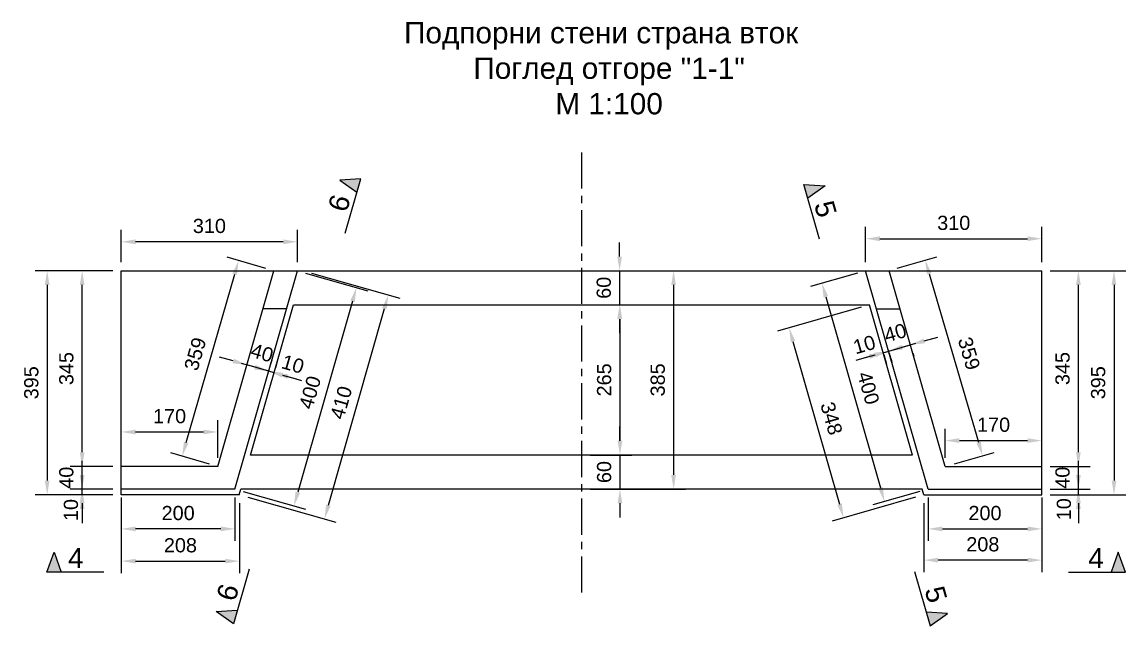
# Model space of a CAD drawing. Header units: centimetres. Extents: x 8495135 to 959133560, y 4530079 to 463453963.
# Drawn here: x 958987212 to 958989155, y 463398878 to 463399942 of the extents above; entities that cross this region are included whole.
import ezdxf
from ezdxf.enums import TextEntityAlignment as Align

# ---------------------------------------------------------------- set-up
doc = ezdxf.new("R2010")
doc.units = ezdxf.units.CM
doc.header["$LTSCALE"] = 0.1
doc.linetypes.add('CENTER', pattern=[50.8, 31.75, -6.35, 6.35, -6.35])
doc.linetypes.add('CONTINU', pattern=[0])
for name, color, linetype in [('br_dimension', 1, 'Continuous'), ('br_hatch_tumen', 8, 'Continuous'), ('br_view_yellow', 2, 'Continuous')]:
    doc.layers.add(name, color=color, linetype=linetype)
doc.styles.add('1-50 cm', font='arial.ttf', dxfattribs={"height": 12.5})
doc.styles.add('MM 1 to 50', font='arial.ttf', dxfattribs={"height": 12.5})
doc.styles.add('MM_ARIAL', font='arial.ttf')
doc.dimstyles.new('MM DIM 1 to 100', dxfattribs={"dimscale": 10, "dimtxt": 2.5, "dimasz": 2.5, "dimexe": 2.1, "dimexo": 1.5, "dimgap": 1.5, "dimtad": 1, "dimdec": 0, "dimdsep": 46, "dimtxsty": 'MM_ARIAL', "dimcen": 3, "dimclrd": 1, "dimclre": 1, "dimclrt": 7, "dimaunit": 2, "dimadec": 1, "dimazin": 0, "dimtp": 100, "dimtm": 3, "dimtfac": 1, "dimtdec": 0, "dimtix": 1, "dimtmove": 0, "dimatfit": 3, "dimfxl": 0, "dimtolj": 1, "dimtzin": 0, "dimarcsym": 0})

# ---------------------------------------------------------------- blocks, each defined once
blk = doc.blocks.new('*D363')
at = {"layer": 'br_hatch_tumen', "color": 1, "lineweight": -2, "transparency": 16777216}
for p, q in [((958988807.1, 463399104.4), (958988807.1, 463399028.3)), ((958989007.1, 463399104.4), (958989007.1, 463399028.3)), ((958988832.1, 463399049.3), (958988982.1, 463399049.3))]:
    blk.add_line(p, q, dxfattribs=at)
at = {"layer": 'br_hatch_tumen', "color": 1, "transparency": 16777216}
for points in [[(958988832.1, 463399053.5), (958988832.1, 463399045.1), (958988807.1, 463399049.3)], [(958988982.1, 463399053.5), (958988982.1, 463399045.1), (958989007.1, 463399049.3)]]:
    blk.add_solid(points, dxfattribs=at)
at = {"layer": 'br_hatch_tumen', "color": 7, "transparency": 16777216, "insert": (958988907.1, 463399077.1), "char_height": 25, "attachment_point": 5, "style": 'MM_ARIAL'}
blk.add_mtext('\\A1;200', dxfattribs=at)
blk = doc.blocks.new('*D364')
at = {"layer": 'br_hatch_tumen', "color": 1, "lineweight": -2, "transparency": 16777216}
for p, q in [((958988682.6, 463399499.8), (958988600, 463399476.2)), ((958988627.1, 463399457.9), (958988723.4, 463399121.4)), ((958988792.6, 463399115.2), (958988710, 463399091.6))]:
    blk.add_line(p, q, dxfattribs=at)
at = {"layer": 'br_hatch_tumen', "color": 1, "transparency": 16777216}
for points in [[(958988631.1, 463399459.1), (958988623.1, 463399456.8), (958988620.2, 463399482)], [(958988727.4, 463399122.6), (958988719.3, 463399120.3), (958988730.2, 463399097.4)]]:
    blk.add_solid(points, dxfattribs=at)
at = {"layer": 'br_hatch_tumen', "color": 7, "transparency": 16777216, "insert": (958988701.9, 463399297.3), "char_height": 25, "attachment_point": 5, "rotation": 285.962, "style": 'MM_ARIAL'}
blk.add_mtext('\\A1;400', dxfattribs=at)
blk = doc.blocks.new('*D365')
at = {"layer": 'br_hatch_tumen', "color": 1, "lineweight": -2, "transparency": 16777216}
for p, q in [((958988761.6, 463399369.3), (958988785.6, 463399376.1)), ((958988727.9, 463399359.6), (958988737.6, 463399362.4)), ((958988728.9, 463399356.2), (958988733.7, 463399339.5)), ((958988738.5, 463399359), (958988743.3, 463399342.2)), ((958988703.9, 463399352.8), (958988679.9, 463399345.9))]:
    blk.add_line(p, q, dxfattribs=at)
at = {"layer": 'br_hatch_tumen', "color": 1, "transparency": 16777216}
for points in [[(958988702.8, 463399356.8), (958988705.1, 463399348.8), (958988727.9, 463399359.6)], [(958988760.4, 463399373.3), (958988762.7, 463399365.3), (958988737.6, 463399362.4)]]:
    blk.add_solid(points, dxfattribs=at)
at = {"layer": 'br_hatch_tumen', "color": 7, "transparency": 16777216, "insert": (958988694.7, 463399373.8), "char_height": 25, "attachment_point": 5, "rotation": 15.962, "style": 'MM_ARIAL'}
blk.add_mtext('\\A1;10', dxfattribs=at)
blk = doc.blocks.new('*D366')
at = {"layer": 'br_hatch_tumen', "color": 1, "lineweight": -2, "transparency": 16777216}
for p, q in [((958988800.1, 463399380.3), (958988824.1, 463399387.1)), ((958988737.6, 463399362.4), (958988776, 463399373.4)), ((958988780.1, 463399359), (958988781.8, 463399353.2)), ((958988713.5, 463399355.5), (958988689.5, 463399348.6)), ((958988741.7, 463399348), (958988743.3, 463399342.2))]:
    blk.add_line(p, q, dxfattribs=at)
at = {"layer": 'br_hatch_tumen', "color": 1, "transparency": 16777216}
for points in [[(958988798.9, 463399384.3), (958988801.2, 463399376.3), (958988776, 463399373.4)], [(958988712.4, 463399359.5), (958988714.7, 463399351.5), (958988737.6, 463399362.4)]]:
    blk.add_solid(points, dxfattribs=at)
at = {"layer": 'br_hatch_tumen', "color": 7, "transparency": 16777216, "insert": (958988749.2, 463399394.6), "char_height": 25, "attachment_point": 5, "rotation": 15.962, "style": 'MM_ARIAL'}
blk.add_mtext('\\A1;40', dxfattribs=at)
blk = doc.blocks.new('*D367')
at = {"layer": 'br_hatch_tumen', "color": 1, "lineweight": -2, "transparency": 16777216}
for p, q in [((958989071.5, 463399144.4), (958989071.5, 463399169.4)), ((958989022.1, 463399119.4), (958989092.5, 463399119.4)), ((958989022.1, 463399109.4), (958989092.5, 463399109.4)), ((958989071.5, 463399109.4), (958989071.5, 463399119.4)), ((958989071.5, 463399084.4), (958989071.5, 463399059.4))]:
    blk.add_line(p, q, dxfattribs=at)
at = {"layer": 'br_hatch_tumen', "color": 1, "transparency": 16777216}
for points in [[(958989067.3, 463399144.4), (958989075.7, 463399144.4), (958989071.5, 463399119.4)], [(958989067.3, 463399084.4), (958989075.7, 463399084.4), (958989071.5, 463399109.4)]]:
    blk.add_solid(points, dxfattribs=at)
at = {"layer": 'br_hatch_tumen', "color": 7, "transparency": 16777216, "insert": (958989046.1, 463399083.9), "char_height": 25, "attachment_point": 5, "rotation": 90, "style": 'MM_ARIAL'}
blk.add_mtext('\\A1;10', dxfattribs=at)
blk = doc.blocks.new('*D368')
at = {"layer": 'br_hatch_tumen', "color": 1, "lineweight": -2, "transparency": 16777216}
for p, q in [((958989071.5, 463399184.4), (958989071.5, 463399209.4)), ((958989022.1, 463399159.4), (958989092.5, 463399159.4)), ((958989071.5, 463399119.4), (958989071.5, 463399159.4)), ((958989022.1, 463399119.4), (958989092.5, 463399119.4)), ((958989071.5, 463399094.4), (958989071.5, 463399069.4))]:
    blk.add_line(p, q, dxfattribs=at)
at = {"layer": 'br_hatch_tumen', "color": 1, "transparency": 16777216}
for points in [[(958989067.3, 463399184.4), (958989075.7, 463399184.4), (958989071.5, 463399159.4)], [(958989067.3, 463399094.4), (958989075.7, 463399094.4), (958989071.5, 463399119.4)]]:
    blk.add_solid(points, dxfattribs=at)
at = {"layer": 'br_hatch_tumen', "color": 7, "transparency": 16777216, "insert": (958989043.7, 463399139.4), "char_height": 25, "attachment_point": 5, "rotation": 90, "style": 'MM_ARIAL'}
blk.add_mtext('\\A1;40', dxfattribs=at)
blk = doc.blocks.new('*D369')
at = {"layer": 'br_hatch_tumen', "color": 1, "lineweight": -2, "transparency": 16777216}
for p, q in [((958989022.1, 463399503.9), (958989092.5, 463399503.9)), ((958989071.5, 463399184.4), (958989071.5, 463399478.9)), ((958989022.1, 463399159.4), (958989092.5, 463399159.4))]:
    blk.add_line(p, q, dxfattribs=at)
at = {"layer": 'br_hatch_tumen', "color": 1, "transparency": 16777216}
for points in [[(958989067.3, 463399478.9), (958989075.7, 463399478.9), (958989071.5, 463399503.9)], [(958989067.3, 463399184.4), (958989075.7, 463399184.4), (958989071.5, 463399159.4)]]:
    blk.add_solid(points, dxfattribs=at)
at = {"layer": 'br_hatch_tumen', "color": 7, "transparency": 16777216, "insert": (958989043.7, 463399331.7), "char_height": 25, "attachment_point": 5, "rotation": 90, "style": 'MM_ARIAL'}
blk.add_mtext('\\A1;345', dxfattribs=at)
blk = doc.blocks.new('*D370')
at = {"layer": 'br_hatch_tumen', "color": 1, "lineweight": -2, "transparency": 16777216}
for p, q in [((958989022.1, 463399503.9), (958989155.2, 463399503.9)), ((958989134.2, 463399478.9), (958989134.2, 463399134.4)), ((958989022.1, 463399109.4), (958989155.2, 463399109.4))]:
    blk.add_line(p, q, dxfattribs=at)
at = {"layer": 'br_hatch_tumen', "color": 1, "transparency": 16777216}
for points in [[(958989130, 463399478.9), (958989138.3, 463399478.9), (958989134.2, 463399503.9)], [(958989130, 463399134.4), (958989138.3, 463399134.4), (958989134.2, 463399109.4)]]:
    blk.add_solid(points, dxfattribs=at)
at = {"layer": 'br_hatch_tumen', "color": 7, "transparency": 16777216, "insert": (958989106.4, 463399306.7), "char_height": 25, "attachment_point": 5, "rotation": 90, "style": 'MM_ARIAL'}
blk.add_mtext('\\A1;395', dxfattribs=at)
blk = doc.blocks.new('*D386')
at = {"layer": 'br_hatch_tumen', "color": 1, "lineweight": -2, "transparency": 16777216}
for p, q in [((958988264.1, 463399528.9), (958988264.1, 463399553.9)), ((958988212.1, 463399503.9), (958988285.1, 463399503.9)), ((958988264.1, 463399503.9), (958988264.1, 463399443.9)), ((958988212.1, 463399443.9), (958988285.1, 463399443.9)), ((958988264.1, 463399418.9), (958988264.1, 463399393.9))]:
    blk.add_line(p, q, dxfattribs=at)
at = {"layer": 'br_hatch_tumen', "color": 1, "transparency": 16777216}
for points in [[(958988259.9, 463399528.9), (958988268.2, 463399528.9), (958988264.1, 463399503.9)], [(958988259.9, 463399418.9), (958988268.2, 463399418.9), (958988264.1, 463399443.9)]]:
    blk.add_solid(points, dxfattribs=at)
at = {"layer": 'br_hatch_tumen', "color": 7, "transparency": 16777216, "insert": (958988236.3, 463399473.9), "char_height": 25, "attachment_point": 5, "rotation": 90, "style": 'MM_ARIAL'}
blk.add_mtext('\\A1;60', dxfattribs=at)
blk = doc.blocks.new('*D387')
at = {"layer": 'br_hatch_tumen', "color": 1, "lineweight": -2, "transparency": 16777216}
for p, q in [((958988212.1, 463399443.9), (958988285.6, 463399443.9)), ((958988264.6, 463399418.9), (958988264.6, 463399204.4)), ((958988212.1, 463399179.4), (958988285.6, 463399179.4))]:
    blk.add_line(p, q, dxfattribs=at)
at = {"layer": 'br_hatch_tumen', "color": 1, "transparency": 16777216}
for points in [[(958988260.5, 463399418.9), (958988268.8, 463399418.9), (958988264.6, 463399443.9)], [(958988260.5, 463399204.4), (958988268.8, 463399204.4), (958988264.6, 463399179.4)]]:
    blk.add_solid(points, dxfattribs=at)
at = {"layer": 'br_hatch_tumen', "color": 7, "transparency": 16777216, "insert": (958988236.9, 463399311.7), "char_height": 25, "attachment_point": 5, "rotation": 90, "style": 'MM_ARIAL'}
blk.add_mtext('\\A1;265', dxfattribs=at)
blk = doc.blocks.new('*D388')
at = {"layer": 'br_hatch_tumen', "color": 1, "lineweight": -2, "transparency": 16777216}
for p, q in [((958988264.6, 463399204.4), (958988264.6, 463399229.4)), ((958988212.1, 463399179.4), (958988285.6, 463399179.4)), ((958988264.6, 463399179.4), (958988264.6, 463399119.4)), ((958988212.1, 463399119.4), (958988285.6, 463399119.4)), ((958988264.6, 463399094.4), (958988264.6, 463399069.4))]:
    blk.add_line(p, q, dxfattribs=at)
at = {"layer": 'br_hatch_tumen', "color": 1, "transparency": 16777216}
for points in [[(958988260.5, 463399204.4), (958988268.8, 463399204.4), (958988264.6, 463399179.4)], [(958988260.5, 463399094.4), (958988268.8, 463399094.4), (958988264.6, 463399119.4)]]:
    blk.add_solid(points, dxfattribs=at)
at = {"layer": 'br_hatch_tumen', "color": 7, "transparency": 16777216, "insert": (958988236.9, 463399149.4), "char_height": 25, "attachment_point": 5, "rotation": 90, "style": 'MM_ARIAL'}
blk.add_mtext('\\A1;60', dxfattribs=at)
blk = doc.blocks.new('*U149')
at = {"linetype": 'CONTINU', "ltscale": 0.5}
blk.add_hatch(color=256, dxfattribs=at).paths.add_polyline_path([(-131.2, -52.5), (-150, 0), (-112.5, 0)])
at = {"ltscale": 0.5}
blk.add_line((0, 0), (-150, 0), dxfattribs=at)
at = {"lineweight": -3, "ltscale": 0.5}
for p, q in [((-150, 0), (-131.2, -52.5)), ((-131.2, -52.5), (-112.5, 0))]:
    blk.add_line(p, q, dxfattribs=at)
at = {"color": 7, "ltscale": 0.5, "style": '1-50 cm'}
blk.add_attdef('1', text='', height=52.5, dxfattribs=at).set_placement((-68.6, -37.6), align=Align.MIDDLE_CENTER)
blk = doc.blocks.new('*U148')
at = {"linetype": 'CONTINU', "ltscale": 0.5}
blk.add_hatch(color=256, dxfattribs=at).paths.add_polyline_path([(-131.2, -52.5), (-150, 0), (-112.5, 0)])
at = {"ltscale": 0.5}
blk.add_line((0, 0), (-150, 0), dxfattribs=at)
at = {"lineweight": -3, "ltscale": 0.5}
for p, q in [((-150, 0), (-131.2, -52.5)), ((-131.2, -52.5), (-112.5, 0))]:
    blk.add_line(p, q, dxfattribs=at)
at = {"color": 7, "ltscale": 0.5, "style": '1-50 cm'}
blk.add_attdef('1', text='', height=52.5, dxfattribs=at).set_placement((-66.9, -37.2), align=Align.MIDDLE_CENTER)
blk = doc.blocks.new('*D621')
at = {"layer": 'br_hatch_tumen', "color": 1, "lineweight": -2, "transparency": 16777216}
for p, q in [((958988752.5, 463399508.2), (958988822.1, 463399528.6)), ((958988809, 463399498.7), (958988895.9, 463399202.1)), ((958988853.4, 463399163.6), (958988923.1, 463399184))]:
    blk.add_line(p, q, dxfattribs=at)
at = {"layer": 'br_hatch_tumen', "color": 1, "transparency": 16777216}
for points in [[(958988813, 463399499.8), (958988805, 463399497.5), (958988801.9, 463399522.7)], [(958988899.9, 463399203.2), (958988891.9, 463399200.9), (958988902.9, 463399178.1)]]:
    blk.add_solid(points, dxfattribs=at)
at = {"layer": 'br_hatch_tumen', "color": 7, "transparency": 16777216, "insert": (958988879.1, 463399358.2), "char_height": 25, "attachment_point": 5, "rotation": 286.3333, "style": 'MM_ARIAL'}
blk.add_mtext('\\A1;359', dxfattribs=at)
blk = doc.blocks.new('*D620')
at = {"layer": 'br_hatch_tumen', "color": 1, "lineweight": -2, "transparency": 16777216}
for p, q in [((958988837.2, 463399174.4), (958988837.2, 463399225.8)), ((958989007.1, 463399174.4), (958989007.1, 463399225.8)), ((958988862.2, 463399204.8), (958988982.1, 463399204.8))]:
    blk.add_line(p, q, dxfattribs=at)
at = {"layer": 'br_hatch_tumen', "color": 1, "transparency": 16777216}
for points in [[(958988862.2, 463399209), (958988862.2, 463399200.7), (958988837.2, 463399204.8)], [(958988982.1, 463399209), (958988982.1, 463399200.7), (958989007.1, 463399204.8)]]:
    blk.add_solid(points, dxfattribs=at)
at = {"layer": 'br_hatch_tumen', "color": 7, "transparency": 16777216, "insert": (958988922.2, 463399232.6), "char_height": 25, "attachment_point": 5, "style": 'MM_ARIAL'}
blk.add_mtext('\\A1;170', dxfattribs=at)
blk = doc.blocks.new('*D622')
at = {"layer": 'br_hatch_tumen', "color": 1, "lineweight": -2, "transparency": 16777216}
for p, q in [((958988697.1, 463399518.9), (958988697.1, 463399581.4)), ((958989007.1, 463399518.9), (958989007.1, 463399581.4)), ((958988722.1, 463399560.4), (958988982.1, 463399560.4))]:
    blk.add_line(p, q, dxfattribs=at)
at = {"layer": 'br_hatch_tumen', "color": 1, "transparency": 16777216}
for points in [[(958988722.1, 463399564.5), (958988722.1, 463399556.2), (958988697.1, 463399560.4)], [(958988982.1, 463399564.5), (958988982.1, 463399556.2), (958989007.1, 463399560.4)]]:
    blk.add_solid(points, dxfattribs=at)
at = {"layer": 'br_hatch_tumen', "color": 7, "transparency": 16777216, "insert": (958988852.1, 463399588.1), "char_height": 25, "attachment_point": 5, "style": 'MM_ARIAL'}
blk.add_mtext('\\A1;310', dxfattribs=at)
blk = doc.blocks.new('*D623')
at = {"layer": 'br_hatch_tumen', "color": 1, "lineweight": -2, "transparency": 16777216}
for p, q in [((958987387.1, 463399104.4), (958987387.1, 463399028.3)), ((958987587.1, 463399104.4), (958987587.1, 463399028.3)), ((958987562.1, 463399049.3), (958987412.1, 463399049.3))]:
    blk.add_line(p, q, dxfattribs=at)
at = {"layer": 'br_hatch_tumen', "color": 1, "transparency": 16777216}
for points in [[(958987412.1, 463399053.5), (958987412.1, 463399045.1), (958987387.1, 463399049.3)], [(958987562.1, 463399053.5), (958987562.1, 463399045.1), (958987587.1, 463399049.3)]]:
    blk.add_solid(points, dxfattribs=at)
at = {"layer": 'br_hatch_tumen', "color": 7, "transparency": 16777216, "insert": (958987487.1, 463399077.1), "char_height": 25, "attachment_point": 5, "style": 'MM_ARIAL'}
blk.add_mtext('\\A1;200', dxfattribs=at)
blk = doc.blocks.new('*D624')
at = {"layer": 'br_hatch_tumen', "color": 1, "lineweight": -2, "transparency": 16777216}
for p, q in [((958987711.5, 463399499.8), (958987821.1, 463399468.5)), ((958987794.1, 463399450.2), (958987697.8, 463399113.7)), ((958987601.5, 463399115.2), (958987711.1, 463399083.9))]:
    blk.add_line(p, q, dxfattribs=at)
at = {"layer": 'br_hatch_tumen', "color": 1, "transparency": 16777216}
for points in [[(958987790.1, 463399451.3), (958987798.1, 463399449.1), (958987800.9, 463399474.2)], [(958987693.8, 463399114.8), (958987701.8, 463399112.6), (958987690.9, 463399089.7)]]:
    blk.add_solid(points, dxfattribs=at)
at = {"layer": 'br_hatch_tumen', "color": 7, "transparency": 16777216, "insert": (958987719.2, 463399289.6), "char_height": 25, "attachment_point": 5, "rotation": 74.038, "style": 'MM_ARIAL'}
blk.add_mtext('\\A1;400', dxfattribs=at)
blk = doc.blocks.new('*D625')
at = {"layer": 'br_hatch_tumen', "color": 1, "lineweight": -2, "transparency": 16777216}
for p, q in [((958987318.1, 463399144.4), (958987318.1, 463399169.4)), ((958987372.1, 463399119.4), (958987297.1, 463399119.4)), ((958987372.1, 463399109.4), (958987297.1, 463399109.4)), ((958987318.1, 463399109.4), (958987318.1, 463399119.4)), ((958987318.1, 463399084.4), (958987318.1, 463399059.4))]:
    blk.add_line(p, q, dxfattribs=at)
at = {"layer": 'br_hatch_tumen', "color": 1, "transparency": 16777216}
for points in [[(958987314, 463399144.4), (958987322.3, 463399144.4), (958987318.1, 463399119.4)], [(958987314, 463399084.4), (958987322.3, 463399084.4), (958987318.1, 463399109.4)]]:
    blk.add_solid(points, dxfattribs=at)
at = {"layer": 'br_hatch_tumen', "color": 7, "transparency": 16777216, "insert": (958987298.5, 463399082.5), "char_height": 25, "attachment_point": 5, "rotation": 90, "style": 'MM_ARIAL'}
blk.add_mtext('\\A1;10', dxfattribs=at)
blk = doc.blocks.new('*D626')
at = {"layer": 'br_hatch_tumen', "color": 1, "lineweight": -2, "transparency": 16777216}
for p, q in [((958987318.1, 463399184.4), (958987318.1, 463399209.4)), ((958987372.1, 463399159.4), (958987297.1, 463399159.4)), ((958987318.1, 463399119.4), (958987318.1, 463399159.4)), ((958987372.1, 463399119.4), (958987297.1, 463399119.4)), ((958987318.1, 463399094.4), (958987318.1, 463399069.4))]:
    blk.add_line(p, q, dxfattribs=at)
at = {"layer": 'br_hatch_tumen', "color": 1, "transparency": 16777216}
for points in [[(958987314, 463399184.4), (958987322.3, 463399184.4), (958987318.1, 463399159.4)], [(958987314, 463399094.4), (958987322.3, 463399094.4), (958987318.1, 463399119.4)]]:
    blk.add_solid(points, dxfattribs=at)
at = {"layer": 'br_hatch_tumen', "color": 7, "transparency": 16777216, "insert": (958987290.4, 463399139.4), "char_height": 25, "attachment_point": 5, "rotation": 90, "style": 'MM_ARIAL'}
blk.add_mtext('\\A1;40', dxfattribs=at)
blk = doc.blocks.new('*D627')
at = {"layer": 'br_hatch_tumen', "color": 1, "lineweight": -2, "transparency": 16777216}
for p, q in [((958987372.1, 463399503.9), (958987297.1, 463399503.9)), ((958987318.1, 463399184.4), (958987318.1, 463399478.9)), ((958987372.1, 463399159.4), (958987297.1, 463399159.4))]:
    blk.add_line(p, q, dxfattribs=at)
at = {"layer": 'br_hatch_tumen', "color": 1, "transparency": 16777216}
for points in [[(958987314, 463399478.9), (958987322.3, 463399478.9), (958987318.1, 463399503.9)], [(958987314, 463399184.4), (958987322.3, 463399184.4), (958987318.1, 463399159.4)]]:
    blk.add_solid(points, dxfattribs=at)
at = {"layer": 'br_hatch_tumen', "color": 7, "transparency": 16777216, "insert": (958987290.4, 463399331.7), "char_height": 25, "attachment_point": 5, "rotation": 90, "style": 'MM_ARIAL'}
blk.add_mtext('\\A1;345', dxfattribs=at)
blk = doc.blocks.new('*D628')
at = {"layer": 'br_hatch_tumen', "color": 1, "lineweight": -2, "transparency": 16777216}
for p, q in [((958987372.1, 463399503.9), (958987235.6, 463399503.9)), ((958987256.6, 463399478.9), (958987256.6, 463399134.4)), ((958987372.1, 463399109.4), (958987235.6, 463399109.4))]:
    blk.add_line(p, q, dxfattribs=at)
at = {"layer": 'br_hatch_tumen', "color": 1, "transparency": 16777216}
for points in [[(958987252.4, 463399478.9), (958987260.8, 463399478.9), (958987256.6, 463399503.9)], [(958987252.4, 463399134.4), (958987260.8, 463399134.4), (958987256.6, 463399109.4)]]:
    blk.add_solid(points, dxfattribs=at)
at = {"layer": 'br_hatch_tumen', "color": 7, "transparency": 16777216, "insert": (958987228.8, 463399306.7), "char_height": 25, "attachment_point": 5, "rotation": 90, "style": 'MM_ARIAL'}
blk.add_mtext('\\A1;395', dxfattribs=at)
blk = doc.blocks.new('*D629')
at = {"layer": 'br_hatch_tumen', "color": 1, "lineweight": -2, "transparency": 16777216}
for p, q in [((958987641.6, 463399508.1), (958987573.3, 463399527.8)), ((958987501.3, 463399201.4), (958987586.6, 463399497.9)), ((958987542.5, 463399163.5), (958987474.2, 463399183.2))]:
    blk.add_line(p, q, dxfattribs=at)
at = {"layer": 'br_hatch_tumen', "color": 1, "transparency": 16777216}
for points in [[(958987582.6, 463399499.1), (958987590.6, 463399496.8), (958987593.5, 463399521.9)], [(958987497.3, 463399202.5), (958987505.3, 463399200.2), (958987494.3, 463399177.4)]]:
    blk.add_solid(points, dxfattribs=at)
at = {"layer": 'br_hatch_tumen', "color": 7, "transparency": 16777216, "insert": (958987517.2, 463399357.3), "char_height": 25, "attachment_point": 5, "rotation": 73.9459, "style": 'MM_ARIAL'}
blk.add_mtext('\\A1;359', dxfattribs=at)
blk = doc.blocks.new('*D630')
at = {"layer": 'br_hatch_tumen', "color": 1, "lineweight": -2, "transparency": 16777216}
for p, q in [((958987387.1, 463399094.4), (958987387.1, 463398971.5)), ((958987595.1, 463399094.4), (958987595.1, 463398971.5)), ((958987412.1, 463398992.5), (958987570.1, 463398992.5))]:
    blk.add_line(p, q, dxfattribs=at)
at = {"layer": 'br_hatch_tumen', "color": 1, "transparency": 16777216}
for points in [[(958987412.1, 463398996.7), (958987412.1, 463398988.4), (958987387.1, 463398992.5)], [(958987570.1, 463398996.7), (958987570.1, 463398988.4), (958987595.1, 463398992.5)]]:
    blk.add_solid(points, dxfattribs=at)
at = {"layer": 'br_hatch_tumen', "color": 7, "transparency": 16777216, "insert": (958987491.1, 463399020.3), "char_height": 25, "attachment_point": 5, "style": 'MM_ARIAL'}
blk.add_mtext('\\A1;208', dxfattribs=at)
blk = doc.blocks.new('*D631')
at = {"layer": 'br_hatch_tumen', "color": 1, "lineweight": -2, "transparency": 16777216}
for p, q in [((958987721.7, 463399499.8), (958987877.1, 463399455.6)), ((958987751.5, 463399090.9), (958987850.1, 463399437.3)), ((958987609.5, 463399105.3), (958987764.9, 463399061.1))]:
    blk.add_line(p, q, dxfattribs=at)
at = {"layer": 'br_hatch_tumen', "color": 1, "transparency": 16777216}
for points in [[(958987846.1, 463399438.5), (958987854.1, 463399436.2), (958987856.9, 463399461.4)], [(958987747.5, 463399092), (958987755.5, 463399089.7), (958987744.7, 463399066.8)]]:
    blk.add_solid(points, dxfattribs=at)
at = {"layer": 'br_hatch_tumen', "color": 7, "transparency": 16777216, "insert": (958987774.1, 463399271.7), "char_height": 25, "attachment_point": 5, "rotation": 74.1192, "style": 'MM_ARIAL'}
blk.add_mtext('\\A1;410', dxfattribs=at)
blk = doc.blocks.new('*D632')
at = {"layer": 'br_hatch_tumen', "color": 1, "lineweight": -2, "transparency": 16777216}
for p, q in [((958987387.1, 463399518.9), (958987387.1, 463399575.9)), ((958987697.1, 463399518.9), (958987697.1, 463399575.9)), ((958987672.1, 463399554.9), (958987412.1, 463399554.9))]:
    blk.add_line(p, q, dxfattribs=at)
at = {"layer": 'br_hatch_tumen', "color": 1, "transparency": 16777216}
for points in [[(958987412.1, 463399559.1), (958987412.1, 463399550.7), (958987387.1, 463399554.9)], [(958987672.1, 463399559.1), (958987672.1, 463399550.7), (958987697.1, 463399554.9)]]:
    blk.add_solid(points, dxfattribs=at)
at = {"layer": 'br_hatch_tumen', "color": 7, "transparency": 16777216, "insert": (958987542.1, 463399582.7), "char_height": 25, "attachment_point": 5, "style": 'MM_ARIAL'}
blk.add_mtext('\\A1;310', dxfattribs=at)
blk = doc.blocks.new('*D633')
at = {"layer": 'br_hatch_tumen', "color": 1, "lineweight": -2, "transparency": 16777216}
for p, q in [((958988689.4, 463399439.8), (958988542.2, 463399397.7)), ((958988569.2, 463399379.4), (958988651.2, 463399092.9)), ((958988785.1, 463399105.2), (958988637.9, 463399063.1))]:
    blk.add_line(p, q, dxfattribs=at)
at = {"layer": 'br_hatch_tumen', "color": 1, "transparency": 16777216}
for points in [[(958988573.2, 463399380.6), (958988565.2, 463399378.3), (958988562.4, 463399403.5)], [(958988655.2, 463399094.1), (958988647.2, 463399091.8), (958988658.1, 463399068.9)]]:
    blk.add_solid(points, dxfattribs=at)
at = {"layer": 'br_hatch_tumen', "color": 7, "transparency": 16777216, "insert": (958988636.9, 463399243.8), "char_height": 25, "attachment_point": 5, "rotation": 285.962, "style": 'MM_ARIAL'}
blk.add_mtext('\\A1;348', dxfattribs=at)
blk = doc.blocks.new('*D634')
at = {"layer": 'br_hatch_tumen', "color": 1, "lineweight": -2, "transparency": 16777216}
for p, q in [((958987622.4, 463399334), (958987598.4, 463399340.8)), ((958987649.1, 463399336.4), (958987652.3, 463399347.3)), ((958987658.8, 463399333.7), (958987661.9, 463399344.5)), ((958987656.1, 463399324.3), (958987646.5, 463399327.1)), ((958987680.1, 463399317.5), (958987704.2, 463399310.6))]:
    blk.add_line(p, q, dxfattribs=at)
at = {"layer": 'br_hatch_tumen', "color": 1, "transparency": 16777216}
for points in [[(958987623.6, 463399338), (958987621.3, 463399330), (958987646.5, 463399327.1)], [(958987681.3, 463399321.5), (958987679, 463399313.5), (958987656.1, 463399324.3)]]:
    blk.add_solid(points, dxfattribs=at)
at = {"layer": 'br_hatch_tumen', "color": 7, "transparency": 16777216, "insert": (958987689, 463399339.3), "char_height": 25, "attachment_point": 5, "rotation": 344.038, "style": 'MM_ARIAL'}
blk.add_mtext('\\A1;10', dxfattribs=at)
blk = doc.blocks.new('*D635')
at = {"layer": 'br_hatch_tumen', "color": 1, "lineweight": -2, "transparency": 16777216}
for p, q in [((958987612.2, 463399352.5), (958987613.8, 463399358.3)), ((958987584, 463399345), (958987560, 463399351.8)), ((958987646.5, 463399327.1), (958987608, 463399338.1)), ((958987650.6, 463399341.5), (958987652.3, 463399347.3)), ((958987670.5, 463399320.2), (958987694.6, 463399313.3))]:
    blk.add_line(p, q, dxfattribs=at)
at = {"layer": 'br_hatch_tumen', "color": 1, "transparency": 16777216}
for points in [[(958987585.1, 463399349), (958987582.8, 463399341), (958987608, 463399338.1)], [(958987671.7, 463399324.2), (958987669.4, 463399316.2), (958987646.5, 463399327.1)]]:
    blk.add_solid(points, dxfattribs=at)
at = {"layer": 'br_hatch_tumen', "color": 7, "transparency": 16777216, "insert": (958987634.9, 463399359.3), "char_height": 25, "attachment_point": 5, "rotation": 344.038, "style": 'MM_ARIAL'}
blk.add_mtext('\\A1;40', dxfattribs=at)
blk = doc.blocks.new('*D636')
at = {"layer": 'br_hatch_tumen', "color": 1, "lineweight": -2, "transparency": 16777216}
for p, q in [((958988799.5, 463399094.4), (958988799.5, 463398973.3)), ((958989007.1, 463399094.4), (958989007.1, 463398973.3)), ((958988982.1, 463398994.3), (958988824.5, 463398994.3))]:
    blk.add_line(p, q, dxfattribs=at)
at = {"layer": 'br_hatch_tumen', "color": 1, "transparency": 16777216}
for points in [[(958988824.5, 463398998.4), (958988824.5, 463398990.1), (958988799.5, 463398994.3)], [(958988982.1, 463398998.4), (958988982.1, 463398990.1), (958989007.1, 463398994.3)]]:
    blk.add_solid(points, dxfattribs=at)
at = {"layer": 'br_hatch_tumen', "color": 7, "transparency": 16777216, "insert": (958988903.3, 463399022), "char_height": 25, "attachment_point": 5, "style": 'MM_ARIAL'}
blk.add_mtext('\\A1;208', dxfattribs=at)
blk = doc.blocks.new('*D637')
at = {"layer": 'br_hatch_tumen', "color": 1, "lineweight": -2, "transparency": 16777216}
for p, q in [((958987387.1, 463399174.4), (958987387.1, 463399241)), ((958987556.9, 463399174.4), (958987556.9, 463399241)), ((958987412.1, 463399220), (958987531.9, 463399220))]:
    blk.add_line(p, q, dxfattribs=at)
at = {"layer": 'br_hatch_tumen', "color": 1, "transparency": 16777216}
for points in [[(958987412.1, 463399224.1), (958987412.1, 463399215.8), (958987387.1, 463399220)], [(958987531.9, 463399224.1), (958987531.9, 463399215.8), (958987556.9, 463399220)]]:
    blk.add_solid(points, dxfattribs=at)
at = {"layer": 'br_hatch_tumen', "color": 7, "transparency": 16777216, "insert": (958987472, 463399247.7), "char_height": 25, "attachment_point": 5, "style": 'MM_ARIAL'}
blk.add_mtext('\\A1;170', dxfattribs=at)
blk = doc.blocks.new('*D783')
at = {"layer": 'br_hatch_tumen', "color": 1, "lineweight": -2, "transparency": 16777216}
for p, q in [((958988212.1, 463399503.9), (958988380.1, 463399503.9)), ((958988359.1, 463399478.9), (958988359.1, 463399144.4)), ((958988212.1, 463399119.4), (958988380.1, 463399119.4))]:
    blk.add_line(p, q, dxfattribs=at)
at = {"layer": 'br_hatch_tumen', "color": 1, "transparency": 16777216}
for points in [[(958988354.9, 463399478.9), (958988363.2, 463399478.9), (958988359.1, 463399503.9)], [(958988354.9, 463399144.4), (958988363.2, 463399144.4), (958988359.1, 463399119.4)]]:
    blk.add_solid(points, dxfattribs=at)
at = {"layer": 'br_hatch_tumen', "color": 7, "transparency": 16777216, "insert": (958988331.3, 463399311.7), "char_height": 25, "attachment_point": 5, "rotation": 90, "style": 'MM_ARIAL'}
blk.add_mtext('\\A1;385', dxfattribs=at)

msp = doc.modelspace()

# ---------------------------------------------------------------- linework, layer by layer
at = {"layer": 'br_dimension', "linetype": 'CENTER', "ltscale": 20}
msp.add_line((958988197.07, 463399712.14), (958988197.07, 463398931.33), dxfattribs=at)
at = {"layer": 'br_view_yellow'}
for p, q in [((958987387.07, 463399503.95), (958989007.07, 463399503.95)), ((958987387.07, 463399109.37), (958987387.07, 463399503.95)), ((958987556.91, 463399159.37), (958987655.46, 463399503.95)), ((958987587.07, 463399119.37), (958987697.07, 463399503.95)), ((958988807.07, 463399119.37), (958988697.07, 463399503.95)), ((958988837.23, 463399159.37), (958988738.67, 463399503.95)), ((958989007.07, 463399109.37), (958989007.07, 463399503.95)), ((958987614.63, 463399179.37), (958987690.31, 463399443.95)), ((958987677.82, 463399436.65), (958987636.21, 463399436.65)), ((958987690.31, 463399443.95), (958988703.83, 463399443.95)), ((958988779.51, 463399179.37), (958988703.83, 463399443.95)), ((958988716.32, 463399436.65), (958988757.92, 463399436.65)), ((958988779.51, 463399179.37), (958987614.63, 463399179.37)), ((958987556.91, 463399159.37), (958987387.07, 463399159.37)), ((958988837.23, 463399159.37), (958989007.07, 463399159.37)), ((958987587.07, 463399119.37), (958987387.07, 463399119.37)), ((958987594.61, 463399109.37), (958987387.07, 463399109.37)), ((958987594.61, 463399109.37), (958987597.47, 463399119.37)), ((958988796.67, 463399119.37), (958987597.47, 463399119.37)), ((958988799.53, 463399109.37), (958988796.67, 463399119.37)), ((958988799.53, 463399109.37), (958989007.07, 463399109.37)), ((958988807.07, 463399119.37), (958989007.07, 463399119.37))]:
    msp.add_line(p, q, dxfattribs=at)

# ---------------------------------------------------------------- block references
at = {"layer": 'br_dimension'}
ref = msp.add_blockref('*U148', (958987781.1, 463399569.95), dxfattribs=dict(at, xscale=0.6666700000000004, yscale=0.6666700000000004, zscale=0.6666700000000004, rotation=254.0379858429855))
ref.add_attrib('1', '6', dxfattribs={"layer": '0', "color": 7, "ltscale": 0.5, "height": 35, "rotation": 74.03799, "style": '1-50 cm'}).set_placement((958987770.51, 463399623.13), align=Align.MIDDLE_CENTER)
ref = msp.add_blockref('*U148', (958988616.03, 463399559.47), dxfattribs=dict(at, xscale=-0.6666700000000004, yscale=0.66667, zscale=0.66667, rotation=105.9620141635621))
ref.add_attrib('1', '5', dxfattribs={"layer": '0', "color": 7, "ltscale": 0.5, "height": 35, "rotation": 285.96201, "style": '1-50 cm'}).set_placement((958988626.61, 463399612.72), align=Align.MIDDLE_CENTER)
ref = msp.add_blockref('*U149', (958987356.26, 463398973.19), dxfattribs=dict(at, xscale=-0.66667, yscale=0.66667, zscale=0.66667, rotation=180))
ref.add_attrib('1', '4', dxfattribs={"layer": '0', "color": 7, "ltscale": 0.5, "height": 35, "style": '1-50 cm'}).set_placement((958987306.87, 463398998.08), align=Align.MIDDLE_CENTER)
ref = msp.add_blockref('*U148', (958989054.13, 463398973.19), dxfattribs=dict(at, xscale=0.66667, yscale=0.66667, zscale=0.66667, rotation=180))
ref.add_attrib('1', '4', dxfattribs={"layer": '0', "color": 7, "ltscale": 0.5, "height": 35, "style": '1-50 cm'}).set_placement((958989102.42, 463398997.86), align=Align.MIDDLE_CENTER)
ref = msp.add_blockref('*U149', (958987611.89, 463398978.34), dxfattribs=dict(at, xscale=-0.6666699999999999, yscale=0.66667, zscale=0.66667, rotation=254.0379858429854))
ref.add_attrib('1', '6', dxfattribs={"layer": '0', "color": 7, "ltscale": 0.5, "height": 35, "rotation": 74.03799, "style": '1-50 cm'}).set_placement((958987574.21, 463398937.67), align=Align.MIDDLE_CENTER)
ref = msp.add_blockref('*U149', (958988783.34, 463398974.53), dxfattribs=dict(at, xscale=0.6666699999999999, yscale=0.6666699999999999, zscale=0.6666699999999999, rotation=105.9620141635621))
ref.add_attrib('1', '5', dxfattribs={"layer": '0', "color": 7, "ltscale": 0.5, "height": 35, "rotation": 285.96201, "style": '1-50 cm'}).set_placement((958988820.99, 463398933.93), align=Align.MIDDLE_CENTER)

# ---------------------------------------------------------------- texts
at = {"layer": 'br_view_yellow', "insert": (958987812.19, 463399941.9), "char_height": 37.5, "width": 860.3594, "attachment_point": 1, "style": 'MM 1 to 50'}
msp.add_mtext('\\pi72.484;Подпорни стени страна вток \\P\\pi194.54;Поглед отгоре "1-1"\\P\\pi338.73;М 1:100', dxfattribs=at)

# ---------------------------------------------------------------- dimensions: what is measured, and where the dimension line sits
at = {"layer": 'br_hatch_tumen'}
for base, p1, p2, picture, middle in [((958987387.07, 463399554.92), (958987697.07, 463399503.95), (958987387.07, 463399503.95), '*D632', (958987542.07, 463399582.69)), ((958989007.07, 463399560.37), (958988697.07, 463399503.95), (958989007.07, 463399503.95), '*D622', (958988852.07, 463399588.14)), ((958987556.91, 463399219.97), (958987387.07, 463399159.37), (958987556.91, 463399159.37), '*D637', (958987471.99, 463399247.74)), ((958989007.07, 463399204.85), (958988837.23, 463399159.37), (958989007.07, 463399159.37), '*D620', (958988922.15, 463399232.61)), ((958987595.06, 463398992.54), (958987387.07, 463399109.37), (958987595.06, 463399109.37), '*D630', (958987491.07, 463399020.31)), ((958988799.53, 463398994.25), (958989007.07, 463399109.37), (958988799.53, 463399109.37), '*D636', (958988903.3, 463399022.02)), ((958989007.07, 463399049.3), (958988807.07, 463399119.37), (958989007.07, 463399119.37), '*D363', (958988907.07, 463399077.06))]:
    dim = msp.add_linear_dim(base=base, p1=p1, p2=p2, dimstyle='MM DIM 1 to 100', dxfattribs=at)
    dim.commit()
    dim.dimension.update_dxf_attribs({"geometry": picture, "text_midpoint": middle})
for base, p1, p2, angle, picture, middle in [((958988264.06, 463399443.95), (958988197.07, 463399503.95), (958988197.07, 463399443.95), 90, '*D386', (958988236.3, 463399473.95)), ((958987256.6, 463399109.37), (958987387.07, 463399503.95), (958987387.07, 463399109.37), 90, '*D628', (958987228.83, 463399306.66)), ((958987318.13, 463399503.95), (958987387.07, 463399159.37), (958987387.07, 463399503.95), 90, '*D627', (958987290.35, 463399331.66)), ((958988359.06, 463399119.37), (958988197.07, 463399503.95), (958988197.07, 463399119.37), 90, '*D783', (958988331.29, 463399311.66)), ((958989071.51, 463399503.95), (958989007.07, 463399159.37), (958989007.07, 463399503.95), 90, '*D369', (958989043.73, 463399331.66)), ((958989134.16, 463399109.37), (958989007.07, 463399503.95), (958989007.07, 463399109.37), 90, '*D370', (958989106.38, 463399306.66)), ((958988264.63, 463399179.37), (958988197.07, 463399443.95), (958988197.07, 463399179.37), 90, '*D387', (958988236.87, 463399311.66)), ((958988264.63, 463399119.37), (958988197.07, 463399179.37), (958988197.07, 463399119.37), 90, '*D388', (958988236.87, 463399149.37)), ((958987318.13, 463399159.37), (958987387.07, 463399119.37), (958987387.07, 463399159.37), 90, '*D626', (958987290.36, 463399139.37)), ((958989071.51, 463399159.37), (958989007.07, 463399119.37), (958989007.07, 463399159.37), 90, '*D368', (958989043.74, 463399139.37)), ((958987387.07, 463399049.3), (958987587.07, 463399119.37), (958987387.07, 463399119.37), 180, '*D623', (958987487.07, 463399077.06))]:
    dim = msp.add_linear_dim(base=base, p1=p1, p2=p2, angle=angle, dimstyle='MM DIM 1 to 100', dxfattribs=at)
    dim.commit()
    dim.dimension.update_dxf_attribs({"geometry": picture, "text_midpoint": middle})
for p1, p2, distance, picture, middle in [((958987556.91, 463399159.37), (958987656.06, 463399503.95), 65.1, '*D629', (958987517.24, 463399357.34)), ((958988738.07, 463399503.95), (958988839.05, 463399159.37), 66.55, '*D621', (958988879.07, 463399358.18)), ((958987697.07, 463399503.95), (958987587.07, 463399119.37), 108.03, '*D624', (958987719.24, 463399289.58)), ((958987595.06, 463399109.37), (958987707.32, 463399503.95), -155.54, '*D631', (958987774.09, 463399271.69)), ((958988697.07, 463399503.95), (958988807.07, 463399119.37), -79.92, '*D364', (958988701.92, 463399297.32)), ((958988703.83, 463399443.95), (958988799.53, 463399109.37), -147.14, '*D633', (958988636.91, 463399243.83)), ((958988737.56, 463399362.39), (958988776.02, 463399373.39), 0, '*D366', (958988749.15, 463399394.59)), ((958987646.48, 463399327.1), (958987608.03, 463399338.1), 0, '*D635', (958987634.89, 463399359.29))]:
    dim = msp.add_aligned_dim(p1=p1, p2=p2, distance=distance, dimstyle='MM DIM 1 to 100', dxfattribs=at)
    dim.commit()
    dim.dimension.update_dxf_attribs({"geometry": picture, "text_midpoint": middle})
for base, p1, p2, angle, picture, middle, dimtype in [((958988737.56, 463399362.39), (958988724.79, 463399370.67), (958988734.4, 463399373.42), 15.96201, '*D365', (958988694.67, 463399373.84), 161), ((958987646.48, 463399327.1), (958987654.64, 463399319.24), (958987645.02, 463399321.99), 164.03799, '*D634', (958987688.98, 463399339.3), 161), ((958987318.13, 463399119.37), (958987387.07, 463399109.37), (958987387.07, 463399119.37), 90, '*D625', (958987298.46, 463399082.46), 160), ((958989071.51, 463399119.37), (958989007.07, 463399109.37), (958989007.07, 463399119.37), 90, '*D367', (958989046.13, 463399083.85), 160)]:
    dim = msp.add_linear_dim(base=base, p1=p1, p2=p2, angle=angle, dimstyle='MM DIM 1 to 100', override={"dimtmove": 2}, dxfattribs=at)
    dim.commit()
    dim.dimension.update_dxf_attribs({"geometry": picture, "text_midpoint": middle, "dimtype": dimtype})

doc.saveas('drawing.dxf')
